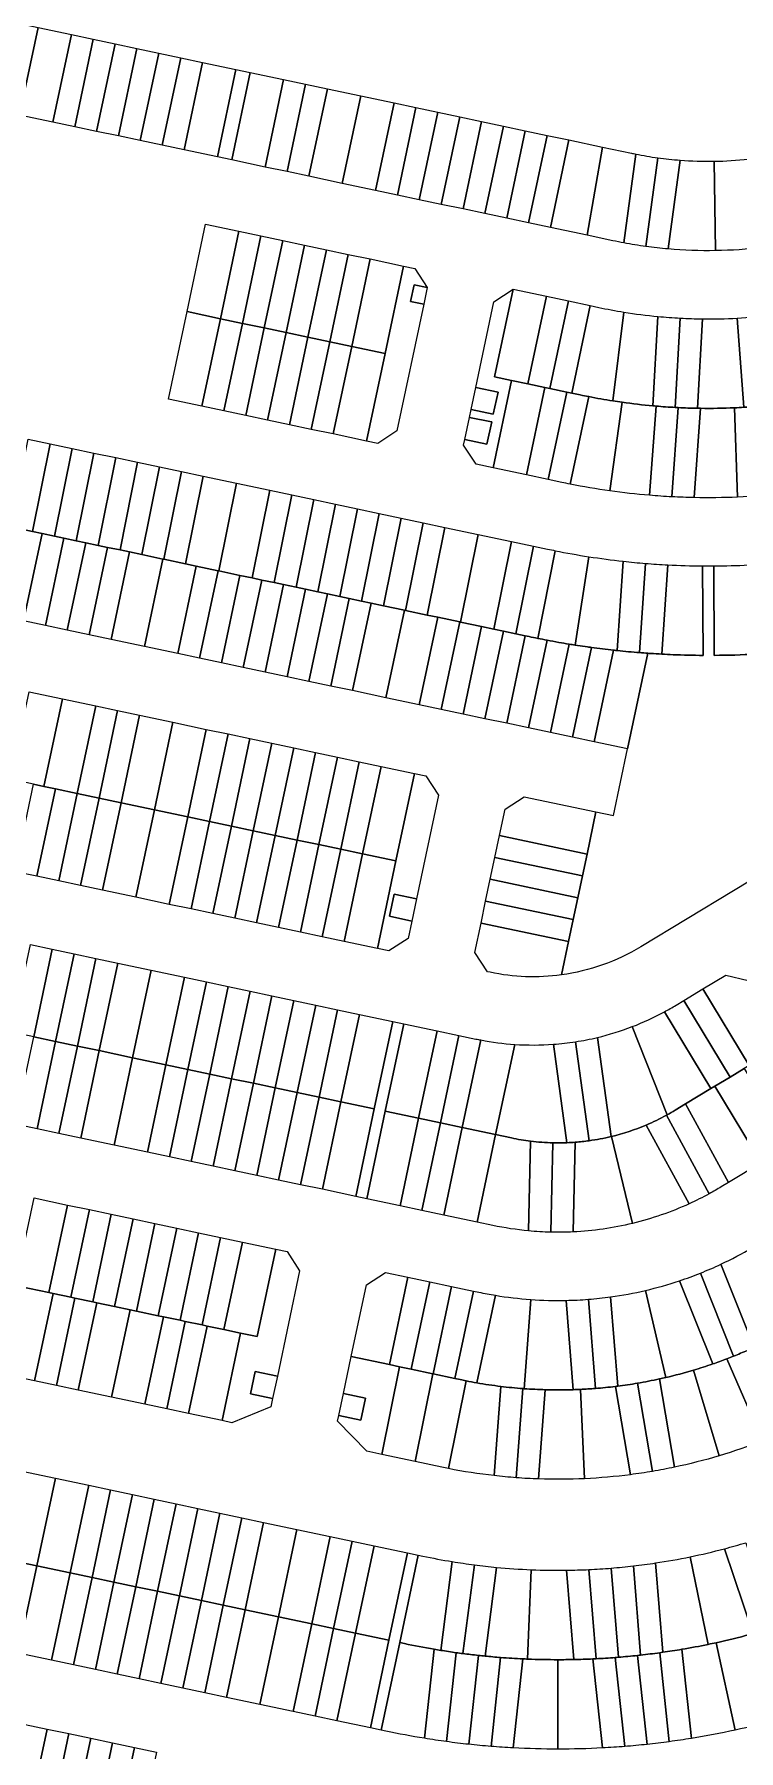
# Model space of a CAD drawing. Header units: centimetres. Extents: x -6122352 to 6876996, y -1694241 to 2592194.
# Drawn here: x -3272540 to -3083444, y -616587 to -156000 of the extents above; entities that cross this region are included whole.
import ezdxf

# ---------------------------------------------------------------- set-up
doc = ezdxf.new("R2010")
doc.units = ezdxf.units.CM
doc.header["$MEASUREMENT"] = 0
for name, color, linetype, lineweight, true_color in [('23585-XR-AR-DAMAC PLOT LIMITS$0$1-End units', 7, 'Continuous', 5, 0xf8991e), ('23585-XR-AR-DAMAC PLOT LIMITS$0$1-Open Space', 7, 'Continuous', 5, 0x90cf5a), ('23585-XR-AR-DAMAC PLOT LIMITS$0$1-Utility', 7, 'Continuous', 5, 0x8db1ff)]:
    doc.layers.add(name, color=color, linetype=linetype, lineweight=lineweight, true_color=true_color)
doc.layers.add('23585-XR-AR-DAMAC PLOT LIMITS$0$1-Mid units', color=41, linetype='Continuous', lineweight=5)
doc.layers.add('A-ANNO-TEXT', color=3, linetype='Continuous', lineweight=25)
doc.layers.add('@MI-REF LAYER', color=7, linetype='Continuous')

# ---------------------------------------------------------------- blocks, each defined once
blk = doc.blocks.new('23585-XR-AR-DAMAC PLOT LIMITS')
at = {"layer": '23585-XR-AR-DAMAC PLOT LIMITS$0$1-End units', "color": 251, "true_color": 0x636466}
for points in [[(497856.7, 2770180.62, -0.025713), (497848.73, 2770170.66), (497830.78, 2770186.59, 0.022929), (497836.55, 2770193.72)], [(497848.73, 2770170.66, -0.025713), (497839.79, 2770161.58), (497824.4, 2770180.04, 0.022882), (497830.78, 2770186.59)], [(497830.56, 2770153.91, -0.006072), (497828.13, 2770152.13), (497822.39, 2770148.02), (497807.7, 2770167.03), (497814.17, 2770171.65, 0.003045), (497815.16, 2770172.37)], [(497891.85, 2770157.05, -0.007464), (497888.92, 2770153.04, -0.009845), (497884.88, 2770147.89), (497866, 2770162.7, 0.01633), (497871.66, 2770170.07)], [(497884.88, 2770147.89, -0.003811), (497883.27, 2770145.93, -0.013679), (497877.22, 2770139.13, -0.001221), (497876.66, 2770138.54), (497859.87, 2770155.72, 0.016307), (497866, 2770162.7)], [(497908.77, 2770139.5, -0.015347), (497901.51, 2770130.34), (497883.27, 2770145.93, 0.003811), (497884.88, 2770147.89, 0.009845), (497888.92, 2770153.04)], [(497868.09, 2770130.14, -0.012513), (497861.8, 2770124.69, -0.003757), (497859.86, 2770123.11), (497844.26, 2770141.36, 0.016214), (497851.31, 2770147.32)], [(497901.51, 2770130.34, -0.015293), (497893.74, 2770121.68), (497877.22, 2770139.13, 0.013679), (497883.27, 2770145.93)], [(497859.86, 2770123.11, -0.009962), (497854.6, 2770119.08, -0.003483), (497852.73, 2770117.72), (497850.83, 2770116.36), (497836.87, 2770135.88), (497838.77, 2770137.24, 0.012054), (497844.26, 2770141.36)], [(497885.19, 2770113.26, -0.014161), (497877.07, 2770106.17), (497861.8, 2770124.69, 0.012513), (497868.09, 2770130.14, 0.001216), (497868.69, 2770130.69)], [(497877.07, 2770106.17, -0.014154), (497868.56, 2770099.55), (497854.6, 2770119.08, 0.009962), (497859.86, 2770123.11, 0.003757), (497861.8, 2770124.69)], [(497935.82, 2770105.44, -0.011897), (497928.59, 2770097.05), (497910.79, 2770113.14, 0.011155), (497916.87, 2770120.19)], [(497918.83, 2770086.89), (497902.25, 2770104.25, 0.011181), (497908.76, 2770110.93), (497926.57, 2770094.84, -0.008673), (497920.98, 2770089.02, -0.003246)], [(497910.05, 2770078.71, -0.001065), (497909.3, 2770078.06, -0.006472), (497904.72, 2770074.15, -0.001115), (497903.92, 2770073.49), (497901.3, 2770071.36), (497886.31, 2770090.1, 0.011164), (497893.46, 2770096.08)], [(497901.3, 2770071.36, -0.001715), (497900.05, 2770070.37, -0.003057), (497897.81, 2770068.62, -0.003397), (497895.29, 2770066.71, -0.002796), (497893.2, 2770065.16), (497879.04, 2770084.54, 0.010967), (497886.31, 2770090.1)], [(497931.37, 2770062.93), (497923.92, 2770057.61), (497909.3, 2770078.06, 0.001065), (497910.05, 2770078.71, 0.003248), (497912.3, 2770080.73, 0.003202), (497914.49, 2770082.74, 0.002388), (497916.11, 2770084.27)], [(498013.71, 2770017.86), (498012.14, 2770010.08), (498011.49, 2770006.83, -0.010152), (498010.96, 2770004.42), (497987.17, 2770013.5, 0.032274), (497990.09, 2770022.6)], [(497964.1, 2770008.87, -0.086389), (497950.65, 2769995.22), (497950.03, 2769994.78), (497943.94, 2769995.79), (497939.25, 2770002.36), (497958.77, 2770016.31)], [(498010.96, 2770004.42), (498010.91, 2770004.2, -0.024777), (498009.18, 2769998.45, -0.04062), (498005.14, 2769989.48), (498005.11, 2769989.42), (497983.01, 2770004.67, 0.032922), (497987.17, 2770013.5)], [(498032.56, 2769992.67, -0.047616), (498026.17, 2769977.9), (498005.14, 2769989.48, 0.04062), (498009.18, 2769998.45)], [(498076.17, 2769992.19, -0.017951), (498073.94, 2769983.35, -0.007891), (498072.76, 2769979.52), (498050.28, 2769988.02, 0.023084), (498052.7, 2769997.21)], [(497998.29, 2769979.54, -0.015428), (497995.78, 2769976.76, -0.024776), (497991.42, 2769972.64, -0.021562), (497987.3, 2769969.42), (497983.76, 2769966.89), (497969.38, 2769987.02, 0.034991), (497976.36, 2769994.69)], [(497983.76, 2769966.89), (497976.32, 2769961.57), (497962.36, 2769981.11, 0.030977), (497969.38, 2769987.02)], [(498026.17, 2769977.9, -0.047618), (498017.1, 2769964.62), (497999.72, 2769981.3, 0.015427), (498001.94, 2769984.31, 0.024777), (498005.11, 2769989.42), (498005.14, 2769989.48)], [(498008.79, 2769955.96, -0.028589), (498001.25, 2769949.89), (497997.72, 2769947.37), (497983.76, 2769966.89), (497987.3, 2769969.42, 0.021562), (497991.42, 2769972.64)], [(498068.52, 2769968.3, -0.010675), (498066.26, 2769963.37, -0.015166), (498062.69, 2769956.55), (498041.77, 2769968.31, 0.023085), (498046.04, 2769976.8)], [(498062.69, 2769956.55, -0.003401), (498061.83, 2769955.05, -0.011821), (498058.7, 2769949.93, -0.010619), (498055.68, 2769945.46), (498036.74, 2769960.25, 0.023086), (498041.77, 2769968.31)], [(498092.78, 2769964.21, -0.020449), (498087.85, 2769952.9), (498066.26, 2769963.37, 0.010676), (498068.52, 2769968.3, 0.007891), (498070.05, 2769972)], [(498087.85, 2769952.9, -0.020449), (498082.02, 2769942.02), (498061.83, 2769955.05, 0.003401), (498062.69, 2769956.55, 0.015166), (498066.26, 2769963.37)], [(498048.3, 2769936, -0.014696), (498043.27, 2769930.49, -0.011146), (498039.24, 2769926.51), (498022.76, 2769943.95, 0.023091), (498029.35, 2769950.79)], [(498075.51, 2769931.94, -0.02045), (498068, 2769922.14), (498049.57, 2769937.5, 0.007948), (498052.1, 2769940.64, 0.010619), (498055.33, 2769944.96)], [(498039.24, 2769926.51), (498038.99, 2769926.28, -0.01182), (498034.53, 2769922.27, -0.012747), (498029.5, 2769918.19), (498015.54, 2769937.73, 0.023153), (498022.76, 2769943.95)], [(498068, 2769922.14, -0.02045), (498059.72, 2769912.99), (498043.27, 2769930.49, 0.014696), (498048.3, 2769936, 0.003872), (498049.57, 2769937.5)], [(498129.21, 2769927.39, -0.001135), (498128.79, 2769926.59, -0.011633), (498124.31, 2769918.47, -0.002752), (498123.2, 2769916.58), (498102.59, 2769928.88, 0.013456), (498107.21, 2769937.11)], [(498123.2, 2769916.58, -0.009034), (498119.39, 2769910.46, -0.006486), (498116.53, 2769906.15), (498097.54, 2769920.91, 0.013457), (498102.59, 2769928.88)], [(498150.74, 2769916.78, -0.013253), (498145.05, 2769906.39), (498124.31, 2769918.47, 0.011633), (498128.79, 2769926.59)], [(498050.98, 2769904.77, -0.020451), (498041.34, 2769897.06), (498027.14, 2769916.41, 0.005821), (498029.5, 2769918.19, 0.012747), (498034.53, 2769922.27)], [(498145.05, 2769906.39, -0.013406), (498138.75, 2769896.21), (498119.39, 2769910.46, 0.009034), (498123.2, 2769916.58, 0.002752), (498124.31, 2769918.47)], [(498041.34, 2769897.06, -0.003125), (498039.81, 2769895.96), (498033.9, 2769891.73), (498019.7, 2769911.08), (498019.79, 2769911.15), (498024.67, 2769914.63), (498025.85, 2769915.48, 0.003128), (498027.14, 2769916.41)], [(498101.8, 2769887.2, -0.0053), (498098.98, 2769884.06, -0.010221), (498093.35, 2769878.16), (498076.34, 2769895.09, 0.013457), (498082.81, 2769901.96)], [(498093.35, 2769878.16, -0.001566), (498092.47, 2769877.28, -0.007533), (498088.15, 2769873.11, -0.005252), (498085.06, 2769870.29), (498069.58, 2769888.65, 0.013322), (498076.34, 2769895.09)], [(498124.53, 2769876.88, -0.013406), (498116.67, 2769867.84), (498098.98, 2769884.06, 0.0053), (498101.8, 2769887.2, 0.006486), (498105.17, 2769891.13)], [(498075.88, 2769862.55, -0.00228), (498074.45, 2769861.43, -0.010166), (498067.95, 2769856.58), (498066.92, 2769855.84), (498052.96, 2769875.37), (498054, 2769876.11, 0.011418), (498060.4, 2769880.91)], [(498116.67, 2769867.84, -0.013406), (498108.35, 2769859.23), (498092.47, 2769877.28, 0.001566), (498093.35, 2769878.16, 0.010221), (498098.98, 2769884.06)], [(498090.33, 2769843.38, -0.011785), (498081.91, 2769837.06), (498080.87, 2769836.32), (498066.92, 2769855.84), (498067.95, 2769856.58, 0.010166), (498074.45, 2769861.43)]]:
    blk.add_lwpolyline(points, format="xyb", close=True, dxfattribs=at)
for points in [[(497807.7, 2770167.03), (497822.39, 2770148.02), (497814.21, 2770142.18), (497800.25, 2770161.7)], [(497761.2, 2770133.79), (497775.16, 2770114.27), (497767.72, 2770108.95), (497753.76, 2770128.47)], [(497753.76, 2770128.47), (497767.72, 2770108.95), (497760.27, 2770103.62), (497746.32, 2770123.15)], [(497841.07, 2770109.38), (497837.4, 2770106.76), (497833.62, 2770104.06), (497819.67, 2770123.58), (497827.11, 2770128.91)], [(497736.55, 2770116.17), (497750.51, 2770096.65), (497743.07, 2770091.33), (497729.11, 2770110.85)], [(497858.81, 2770092.56), (497851.36, 2770087.24), (497837.4, 2770106.76), (497841.07, 2770109.38), (497844.85, 2770112.09)], [(497725.89, 2770108.55), (497739.85, 2770089.02), (497732.41, 2770083.7), (497718.45, 2770103.23)], [(497795.2, 2770106.09), (497809.15, 2770086.57), (497801.71, 2770081.25), (497787.75, 2770100.77)], [(497809.15, 2770086.57), (497823.11, 2770067.04), (497815.66, 2770061.72), (497801.71, 2770081.25)], [(497689.16, 2770082.29), (497703.12, 2770062.77), (497695.67, 2770057.45), (497681.72, 2770076.97)], [(497758.46, 2770079.84), (497772.42, 2770060.31), (497764.98, 2770054.99), (497751.02, 2770074.52)], [(497883.44, 2770058.17), (497880.69, 2770056.21), (497880.68, 2770056.2), (497876, 2770052.85), (497861.84, 2770072.24), (497869.29, 2770077.56)], [(497876, 2770052.85), (497875.8, 2770052.71), (497870.92, 2770049.22), (497868.55, 2770047.53), (497854.4, 2770066.91), (497861.84, 2770072.24)], [(497772.42, 2770060.31), (497786.38, 2770040.79), (497778.93, 2770035.47), (497764.98, 2770054.99)], [(497884.87, 2770029.7), (497877.43, 2770024.37), (497863.47, 2770043.9), (497863.67, 2770044.04), (497868.55, 2770047.53), (497870.92, 2770049.22)], [(497877.43, 2770024.37), (497869.98, 2770019.05), (497856.03, 2770038.58), (497858.79, 2770040.55), (497863.47, 2770043.9)], [(497938.09, 2770045.24), (497944.82, 2770035.84), (497925.29, 2770021.88), (497921.1, 2770027.74), (497922.11, 2770033.82)], [(498018.33, 2770040.92), (498017.56, 2770037.05), (498016.07, 2770029.63), (497992.54, 2770034.35), (497993.95, 2770041.37), (497999.07, 2770044.78)], [(497829.5, 2770019.62), (497826.74, 2770017.64), (497822.06, 2770014.3), (497807.9, 2770033.68), (497815.35, 2770039)], [(497822.06, 2770014.3), (497821.86, 2770014.15), (497816.98, 2770010.67), (497814.61, 2770008.98), (497800.46, 2770028.36), (497807.9, 2770033.68)], [(498039.28, 2770023.31), (498037.48, 2770014.34), (498013.95, 2770019.06), (498014.89, 2770023.74), (498015.75, 2770028.03)], [(498037.48, 2770014.34), (498035.47, 2770004.31), (498012.14, 2770010.08), (498013.71, 2770017.86), (498013.95, 2770019.06)], [(497897.59, 2770016.29), (497911.54, 2769996.76), (497904.1, 2769991.44), (497890.14, 2770010.97)], [(497830.94, 2769991.14), (497823.49, 2769985.82), (497809.53, 2770005.34), (497809.73, 2770005.49), (497814.61, 2770008.98), (497816.98, 2770010.67)], [(497823.49, 2769985.82), (497816.05, 2769980.5), (497802.09, 2770000.02), (497804.85, 2770002), (497809.53, 2770005.34)], [(497911.54, 2769996.76), (497925.5, 2769977.24), (497918.06, 2769971.92), (497904.1, 2769991.44)], [(497851.09, 2769983.05), (497865.05, 2769963.53), (497857.61, 2769958.21), (497843.65, 2769977.73)], [(497843.65, 2769977.73), (497857.61, 2769958.21), (497850.16, 2769952.89), (497836.2, 2769972.41)], [(497952.6, 2769974.12), (497966.56, 2769954.59), (497959.11, 2769949.27), (497945.16, 2769968.8)], [(497840.4, 2769945.91), (497835.52, 2769942.42), (497832.96, 2769940.59), (497819, 2769960.11), (497826.44, 2769965.43)], [(497865.05, 2769963.53), (497879.01, 2769944.01), (497871.56, 2769938.69), (497857.61, 2769958.21)], [(497942.72, 2769967.05), (497956.67, 2769947.53), (497949.23, 2769942.21), (497935.27, 2769961.73)], [(497983.76, 2769966.89), (497997.72, 2769947.37), (497990.28, 2769942.05), (497976.32, 2769961.57)], [(497832.96, 2769940.59), (497830.64, 2769938.93), (497825.51, 2769935.27), (497811.55, 2769954.79), (497819, 2769960.11)], [(497857.61, 2769958.21), (497871.56, 2769938.69), (497864.12, 2769933.36), (497850.16, 2769952.89)], [(497966.56, 2769954.59), (497980.51, 2769935.07), (497973.07, 2769929.75), (497959.11, 2769949.27)], [(497956.67, 2769947.53), (497970.63, 2769928), (497963.18, 2769922.68), (497949.23, 2769942.21)], [(497896.22, 2769933.82), (497910.18, 2769914.29), (497902.73, 2769908.97), (497888.78, 2769928.5)], [(497888.78, 2769928.5), (497902.73, 2769908.97), (497895.29, 2769903.65), (497881.34, 2769923.18)], [(498010.02, 2769904.17), (498001.5, 2769898.07), (497990.07, 2769914.06), (497991.08, 2769920.13), (497996.07, 2769923.69)], [(497910.18, 2769914.29), (497924.13, 2769894.77), (497916.69, 2769889.45), (497902.73, 2769908.97)], [(497902.73, 2769908.97), (497916.69, 2769889.45), (497909.25, 2769884.13), (497895.29, 2769903.65)], [(498033.9, 2769891.73), (498026.45, 2769886.41), (498012.25, 2769905.76), (498014.9, 2769907.66), (498019.7, 2769911.08)], [(497976.79, 2769880.41), (497973.08, 2769877.76), (497959.12, 2769897.28), (497966.56, 2769902.6), (497980.52, 2769883.08)], [(497990.75, 2769860.89), (497983.3, 2769855.57), (497969.35, 2769875.09), (497973.08, 2769877.76), (497976.79, 2769880.41)], [(498050.52, 2769873.62), (498064.48, 2769854.1), (498057.03, 2769848.78), (498043.08, 2769868.3)], [(497934.03, 2769849.84), (497927.49, 2769845.17), (497926.58, 2769844.52), (497912.63, 2769864.05), (497920.07, 2769869.37)], [(497973.54, 2769848.59), (497966.1, 2769843.27), (497952.14, 2769862.79), (497953.55, 2769863.8), (497958.43, 2769867.29), (497959.58, 2769868.11)], [(497952.14, 2769862.79), (497966.1, 2769843.27), (497958.65, 2769837.95), (497944.7, 2769857.47), (497948.67, 2769860.31)], [(498033.32, 2769861.32), (498047.27, 2769841.8), (498039.83, 2769836.48), (498025.87, 2769856)], [(498025.87, 2769856), (498039.83, 2769836.48), (498032.38, 2769831.16), (498018.43, 2769850.68)], [(498064.48, 2769854.1), (498078.44, 2769834.57), (498070.99, 2769829.25), (498057.03, 2769848.78)], [(497948.89, 2769830.97), (497941.45, 2769825.65), (497927.49, 2769845.17), (497934.03, 2769849.84), (497934.93, 2769850.49)], [(498047.27, 2769841.8), (498061.23, 2769822.27), (498053.79, 2769816.95), (498039.83, 2769836.48)], [(498039.83, 2769836.48), (498053.79, 2769816.95), (498046.34, 2769811.63), (498032.38, 2769831.16)], [(497979.38, 2769822.77), (497993.34, 2769803.24), (497985.89, 2769797.92), (497971.94, 2769817.45)], [(497971.94, 2769817.45), (497985.89, 2769797.92), (497978.45, 2769792.6), (497964.49, 2769812.13)], [(497993.34, 2769803.24), (498007.29, 2769783.72), (497999.85, 2769778.4), (497985.89, 2769797.92)], [(497985.89, 2769797.92), (497999.85, 2769778.4), (497992.4, 2769773.08), (497978.45, 2769792.6)]]:
    blk.add_lwpolyline(points, close=True, dxfattribs=at)
at = {"layer": '23585-XR-AR-DAMAC PLOT LIMITS$0$1-Mid units', "color": 251, "true_color": 0x636466}
for points in [[(497839.79, 2770161.58, -0.012096), (497835.27, 2770157.63), (497819.89, 2770176.06, 0.015024), (497824.4, 2770180.04)], [(497835.27, 2770157.63, -0.012098), (497830.56, 2770153.91), (497815.16, 2770172.37, 0.014999), (497819.89, 2770176.06)], [(497876.66, 2770138.54, -0.007805), (497873.03, 2770134.83, -0.001215), (497872.45, 2770134.26), (497855.68, 2770151.43, 0.010541), (497859.87, 2770155.72)], [(497872.45, 2770134.26, -0.007803), (497868.69, 2770130.69, -0.001216), (497868.09, 2770130.14), (497851.31, 2770147.32, 0.01054), (497855.68, 2770151.43)], [(497893.74, 2770121.68, -0.007885), (497889.53, 2770117.4), (497873.03, 2770134.83, 0.007805), (497876.66, 2770138.54, 0.001221), (497877.22, 2770139.13)], [(497889.53, 2770117.4, -0.007881), (497885.19, 2770113.26), (497868.69, 2770130.69, 0.007803), (497872.45, 2770134.26, 0.001215), (497873.03, 2770134.83)], [(497868.56, 2770099.55, -0.003044), (497866.68, 2770098.19), (497863.69, 2770096.05), (497849.73, 2770115.57), (497850.83, 2770116.36), (497852.73, 2770117.72, 0.003483), (497854.6, 2770119.08)], [(497918.83, 2770086.89, -0.003202), (497916.69, 2770084.82, -0.000858), (497916.11, 2770084.27, -0.002388), (497914.49, 2770082.74), (497897.92, 2770100.1, 0.007189), (497902.25, 2770104.25)], [(497914.49, 2770082.74, -0.003202), (497912.3, 2770080.73, -0.003248), (497910.05, 2770078.71), (497893.46, 2770096.08, 0.007192), (497897.92, 2770100.1)], [(497893.2, 2770065.16, -0.002539), (497891.28, 2770063.78), (497890.44, 2770063.18), (497888.32, 2770061.66), (497874.17, 2770081.05), (497877.33, 2770083.3, 0.002538), (497879.04, 2770084.54)], [(497919.04, 2770054.12), (497914.16, 2770050.63), (497900.05, 2770070.37, 0.001715), (497901.3, 2770071.36), (497903.92, 2770073.49, 0.001115), (497904.72, 2770074.15)], [(497923.92, 2770057.61), (497919.04, 2770054.12), (497904.72, 2770074.15, 0.006472), (497909.3, 2770078.06)], [(497914.16, 2770050.63), (497909.28, 2770047.14), (497895.29, 2770066.71, 0.003397), (497897.81, 2770068.62, 0.003057), (497900.05, 2770070.37)], [(497909.28, 2770047.14), (497904.4, 2770043.65), (497890.44, 2770063.18), (497891.28, 2770063.78, 0.002539), (497893.2, 2770065.16, 0.002796), (497895.29, 2770066.71)], [(498014.89, 2770023.74), (498013.95, 2770019.06), (498013.71, 2770017.86), (497990.09, 2770022.6, 0.01198), (497990.87, 2770026.07), (497991.36, 2770028.47)], [(498035.47, 2770004.31), (498035.02, 2770002.1, -0.011091), (498034.2, 2769998.44), (498010.91, 2770004.2), (498010.96, 2770004.42, 0.010152), (498011.49, 2770006.83), (498012.14, 2770010.08)], [(498005.11, 2769989.42, -0.024777), (498001.94, 2769984.31), (497979.88, 2769999.54, 0.020271), (497983.01, 2770004.67)], [(498034.2, 2769998.44, -0.017737), (498032.56, 2769992.67), (498009.18, 2769998.45, 0.024777), (498010.91, 2770004.2)], [(498001.94, 2769984.31, -0.015427), (497999.72, 2769981.3, -0.009347), (497998.29, 2769979.54), (497976.36, 2769994.69, 0.020243), (497979.88, 2769999.54)], [(498072.76, 2769979.52, -0.00393), (498072.13, 2769977.63, -0.00789), (498070.77, 2769973.86), (498048.32, 2769982.35, 0.01458), (498050.28, 2769988.02)], [(498070.77, 2769973.86, -0.00393), (498070.05, 2769972, -0.007891), (498068.52, 2769968.3), (498046.04, 2769976.8, 0.01458), (498048.32, 2769982.35)], [(497976.32, 2769961.57), (497971.44, 2769958.08), (497957.48, 2769977.61), (497961.29, 2769980.33, 0.004435), (497962.36, 2769981.11)], [(498017.1, 2769964.62, -0.017737), (498013.1, 2769960.14), (497995.78, 2769976.76, 0.015428), (497998.29, 2769979.54, 0.009347), (497999.72, 2769981.3)], [(498094.83, 2769969.85, -0.00994), (498092.78, 2769964.21), (498070.05, 2769972, 0.00393), (498070.77, 2769973.86, 0.00789), (498072.13, 2769977.63)], [(498013.1, 2769960.14, -0.017737), (498008.79, 2769955.96), (497991.42, 2769972.64, 0.024777), (497995.78, 2769976.76)], [(498055.68, 2769945.46, -0.001202), (498055.33, 2769944.96, -0.010619), (498052.1, 2769940.64), (498033.18, 2769955.41, 0.014579), (498036.74, 2769960.25)], [(498052.1, 2769940.64, -0.007948), (498049.57, 2769937.5, -0.003872), (498048.3, 2769936), (498029.35, 2769950.79, 0.014579), (498033.18, 2769955.41)], [(498082.02, 2769942.02, -0.00994), (498078.86, 2769936.91), (498058.7, 2769949.93, 0.011821), (498061.83, 2769955.05)], [(498078.86, 2769936.91, -0.00994), (498075.51, 2769931.94), (498055.33, 2769944.96, 0.001202), (498055.68, 2769945.46, 0.010619), (498058.7, 2769949.93)], [(498131.88, 2769932.77, -0.001136), (498131.49, 2769931.96, -0.006397), (498129.21, 2769927.39), (498107.21, 2769937.11, 0.008567), (498109.91, 2769942.47)], [(498029.5, 2769918.19, -0.005821), (498027.14, 2769916.41, -0.003128), (498025.85, 2769915.48), (498024.67, 2769914.63), (498010.71, 2769934.16), (498011.9, 2769935.01, 0.011043), (498015.54, 2769937.73)], [(498059.72, 2769912.99, -0.00994), (498055.43, 2769908.79), (498038.99, 2769926.28), (498039.24, 2769926.51, 0.011146), (498043.27, 2769930.49)], [(498055.43, 2769908.79, -0.00994), (498050.98, 2769904.77), (498034.53, 2769922.27, 0.01182), (498038.99, 2769926.28)], [(498116.53, 2769906.15, -0.001047), (498116.06, 2769905.47, -0.006486), (498113.06, 2769901.25), (498094.1, 2769915.98, 0.008566), (498097.54, 2769920.91)], [(498113.06, 2769901.25, -0.00104), (498112.57, 2769900.58, -0.006486), (498109.45, 2769896.46), (498090.5, 2769911.18, 0.008556), (498094.1, 2769915.98)], [(498109.45, 2769896.46, -0.00104), (498108.94, 2769895.8, -0.006486), (498105.7, 2769891.77), (498086.74, 2769906.51, 0.008556), (498090.5, 2769911.18)], [(498138.75, 2769896.21, -0.006722), (498135.39, 2769891.23), (498116.06, 2769905.47, 0.001047), (498116.53, 2769906.15, 0.006486), (498119.39, 2769910.46)], [(498105.7, 2769891.77, -0.001046), (498105.17, 2769891.13, -0.006486), (498101.8, 2769887.2), (498082.81, 2769901.96, 0.008566), (498086.74, 2769906.51)], [(498135.39, 2769891.23, -0.006717), (498131.9, 2769886.35), (498112.57, 2769900.58, 0.00104), (498113.06, 2769901.25, 0.006486), (498116.06, 2769905.47)], [(498131.9, 2769886.35, -0.006717), (498128.28, 2769881.57), (498108.94, 2769895.8, 0.00104), (498109.45, 2769896.46, 0.006486), (498112.57, 2769900.58)], [(498128.28, 2769881.57, -0.006722), (498124.53, 2769876.88), (498105.17, 2769891.13, 0.001046), (498105.7, 2769891.77, 0.006486), (498108.94, 2769895.8)], [(498085.06, 2769870.29, -0.002273), (498083.7, 2769869.08, -0.005253), (498080.53, 2769866.35), (498065.06, 2769884.7, 0.008556), (498069.58, 2769888.65)], [(498080.53, 2769866.35, -0.002273), (498079.14, 2769865.19, -0.005253), (498075.88, 2769862.55), (498060.4, 2769880.91, 0.008556), (498065.06, 2769884.7)], [(498108.35, 2769859.23, -0.006722), (498104, 2769855.09), (498088.15, 2769873.11, 0.007533), (498092.47, 2769877.28)], [(498104, 2769855.09, -0.006717), (498099.55, 2769851.06), (498083.7, 2769869.08, 0.002273), (498085.06, 2769870.29, 0.005252), (498088.15, 2769873.11)], [(498099.55, 2769851.06, -0.006717), (498094.99, 2769847.16), (498079.14, 2769865.19, 0.002273), (498080.53, 2769866.35, 0.005253), (498083.7, 2769869.08)], [(498094.99, 2769847.16, -0.006722), (498090.33, 2769843.38), (498074.45, 2769861.43, 0.00228), (498075.88, 2769862.55, 0.005252), (498079.14, 2769865.19)]]:
    blk.add_lwpolyline(points, format="xyb", close=True, dxfattribs=at)
for points in [[(497800.25, 2770161.7), (497814.21, 2770142.18), (497809.33, 2770138.69), (497795.37, 2770158.21)], [(497795.37, 2770158.21), (497809.33, 2770138.69), (497804.45, 2770135.2), (497790.49, 2770154.73)], [(497790.49, 2770154.73), (497804.45, 2770135.2), (497799.57, 2770131.71), (497785.61, 2770151.24)], [(497780.73, 2770147.75), (497794.69, 2770128.22), (497789.81, 2770124.73), (497775.85, 2770144.26)], [(497785.61, 2770151.24), (497799.57, 2770131.71), (497794.69, 2770128.22), (497780.73, 2770147.75)], [(497775.85, 2770144.26), (497789.81, 2770124.73), (497784.92, 2770121.24), (497770.97, 2770140.77)], [(497770.97, 2770140.77), (497784.92, 2770121.24), (497780.04, 2770117.76), (497766.09, 2770137.28)], [(497766.09, 2770137.28), (497780.04, 2770117.76), (497775.16, 2770114.27), (497761.2, 2770133.79)], [(497850.83, 2770116.36), (497849.73, 2770115.57), (497845.95, 2770112.87), (497831.99, 2770132.39), (497836.87, 2770135.88)], [(497845.95, 2770112.87), (497844.85, 2770112.09), (497841.07, 2770109.38), (497827.11, 2770128.91), (497831.99, 2770132.39)], [(497746.32, 2770123.15), (497760.27, 2770103.62), (497755.39, 2770100.14), (497741.44, 2770119.66)], [(497741.44, 2770119.66), (497755.39, 2770100.14), (497750.51, 2770096.65), (497736.55, 2770116.17)], [(497863.69, 2770096.05), (497858.81, 2770092.56), (497844.85, 2770112.09), (497845.95, 2770112.87), (497849.73, 2770115.57)], [(497718.45, 2770103.23), (497732.41, 2770083.7), (497727.52, 2770080.21), (497713.57, 2770099.74)], [(497713.57, 2770099.74), (497727.52, 2770080.21), (497722.64, 2770076.73), (497708.69, 2770096.25)], [(497782.87, 2770097.28), (497796.83, 2770077.76), (497791.95, 2770074.27), (497777.99, 2770093.79)], [(497787.75, 2770100.77), (497801.71, 2770081.25), (497796.83, 2770077.76), (497782.87, 2770097.28)], [(497703.81, 2770092.76), (497717.76, 2770073.24), (497712.88, 2770069.75), (497698.92, 2770089.27)], [(497708.69, 2770096.25), (497722.64, 2770076.73), (497717.76, 2770073.24), (497703.81, 2770092.76)], [(497777.99, 2770093.79), (497791.95, 2770074.27), (497787.06, 2770070.78), (497773.11, 2770090.3)], [(497698.92, 2770089.27), (497712.88, 2770069.75), (497708, 2770066.26), (497694.04, 2770085.78)], [(497773.11, 2770090.3), (497787.06, 2770070.78), (497782.18, 2770067.29), (497768.23, 2770086.81)], [(497694.04, 2770085.78), (497708, 2770066.26), (497703.12, 2770062.77), (497689.16, 2770082.29)], [(497763.35, 2770083.33), (497777.3, 2770063.8), (497772.42, 2770060.31), (497758.46, 2770079.84)], [(497768.23, 2770086.81), (497782.18, 2770067.29), (497777.3, 2770063.8), (497763.35, 2770083.33)], [(497801.71, 2770081.25), (497815.66, 2770061.72), (497810.78, 2770058.23), (497796.83, 2770077.76)], [(497888.32, 2770061.66), (497885.57, 2770059.69), (497885.56, 2770059.69), (497883.44, 2770058.17), (497869.29, 2770077.56), (497874.17, 2770081.05)], [(497791.95, 2770074.27), (497805.9, 2770054.74), (497801.02, 2770051.25), (497787.06, 2770070.78)], [(497796.83, 2770077.76), (497810.78, 2770058.23), (497805.9, 2770054.74), (497791.95, 2770074.27)], [(497787.06, 2770070.78), (497801.02, 2770051.25), (497796.14, 2770047.77), (497782.18, 2770067.29)], [(497782.18, 2770067.29), (497796.14, 2770047.77), (497791.26, 2770044.28), (497777.3, 2770063.8)], [(497854.4, 2770066.91), (497868.55, 2770047.53), (497863.67, 2770044.04), (497849.52, 2770063.43)], [(497777.3, 2770063.8), (497791.26, 2770044.28), (497786.38, 2770040.79), (497772.42, 2770060.31)], [(497858.79, 2770040.55), (497856.03, 2770038.58), (497853.91, 2770037.06), (497839.75, 2770056.45), (497844.64, 2770059.94)], [(497863.67, 2770044.04), (497863.47, 2770043.9), (497858.79, 2770040.55), (497844.64, 2770059.94), (497849.52, 2770063.43)], [(497904.4, 2770043.65), (497899.52, 2770040.16), (497885.56, 2770059.69), (497885.57, 2770059.69), (497888.32, 2770061.66), (497890.44, 2770063.18)], [(497853.91, 2770037.06), (497851.15, 2770035.09), (497849.03, 2770033.58), (497834.87, 2770052.96), (497839.75, 2770056.45)], [(497880.68, 2770056.2), (497894.63, 2770036.67), (497889.75, 2770033.18), (497875.8, 2770052.71), (497876, 2770052.85)], [(497899.52, 2770040.16), (497894.63, 2770036.67), (497880.68, 2770056.2), (497880.69, 2770056.21), (497883.44, 2770058.17), (497885.56, 2770059.69)], [(497849.03, 2770033.58), (497846.27, 2770031.6), (497844.15, 2770030.09), (497829.99, 2770049.47), (497834.87, 2770052.96)], [(497875.8, 2770052.71), (497889.75, 2770033.18), (497884.87, 2770029.7), (497870.92, 2770049.22)], [(497844.15, 2770030.09), (497841.38, 2770028.11), (497839.27, 2770026.6), (497825.11, 2770045.98), (497829.99, 2770049.47)], [(497834.38, 2770023.11), (497831.62, 2770021.13), (497829.5, 2770019.62), (497815.35, 2770039), (497820.23, 2770042.49)], [(497839.27, 2770026.6), (497836.5, 2770024.62), (497834.38, 2770023.11), (497820.23, 2770042.49), (497825.11, 2770045.98)], [(497869.98, 2770019.05), (497865.1, 2770015.56), (497851.15, 2770035.09), (497853.91, 2770037.06), (497856.03, 2770038.58)], [(497865.1, 2770015.56), (497860.22, 2770012.08), (497846.27, 2770031.6), (497849.03, 2770033.58), (497851.15, 2770035.09)], [(497944.82, 2770035.84), (497948.31, 2770030.96), (497928.78, 2770017), (497925.29, 2770021.88)], [(498016.07, 2770029.63), (498015.75, 2770028.03), (498014.89, 2770023.74), (497991.36, 2770028.47), (497992.54, 2770034.35)], [(497800.46, 2770028.36), (497814.61, 2770008.98), (497809.73, 2770005.49), (497795.58, 2770024.87)], [(497855.34, 2770008.59), (497850.46, 2770005.1), (497836.5, 2770024.62), (497839.27, 2770026.6), (497841.38, 2770028.11)], [(497860.22, 2770012.08), (497855.34, 2770008.59), (497841.38, 2770028.11), (497844.15, 2770030.09), (497846.27, 2770031.6)], [(497948.31, 2770030.96), (497951.79, 2770026.07), (497932.27, 2770012.12), (497928.78, 2770017)], [(497809.73, 2770005.49), (497809.53, 2770005.34), (497804.85, 2770002), (497790.7, 2770021.38), (497795.58, 2770024.87)], [(497836.5, 2770024.62), (497850.46, 2770005.1), (497845.58, 2770001.61), (497831.62, 2770021.13), (497834.38, 2770023.11)], [(497951.79, 2770026.07), (497955.28, 2770021.19), (497935.76, 2770007.24), (497932.27, 2770012.12)], [(497804.85, 2770002), (497802.09, 2770000.02), (497799.97, 2769998.51), (497785.81, 2770017.89), (497790.7, 2770021.38)], [(497831.62, 2770021.13), (497845.58, 2770001.61), (497840.7, 2769998.12), (497826.74, 2770017.64), (497829.5, 2770019.62)], [(497955.28, 2770021.19), (497958.77, 2770016.31), (497939.25, 2770002.36), (497935.76, 2770007.24)], [(497795.09, 2769995.02), (497792.33, 2769993.05), (497790.21, 2769991.53), (497776.05, 2770010.91), (497780.93, 2770014.4)], [(497799.97, 2769998.51), (497797.21, 2769996.53), (497795.09, 2769995.02), (497780.93, 2770014.4), (497785.81, 2770017.89)], [(497835.82, 2769994.63), (497830.94, 2769991.14), (497816.98, 2770010.67), (497821.86, 2770014.15)], [(497826.74, 2770017.64), (497840.7, 2769998.12), (497835.82, 2769994.63), (497821.86, 2770014.15), (497822.06, 2770014.3)], [(497790.21, 2769991.53), (497787.45, 2769989.56), (497785.33, 2769988.04), (497771.17, 2770007.42), (497776.05, 2770010.91)], [(497890.14, 2770010.97), (497904.1, 2769991.44), (497899.22, 2769987.95), (497885.26, 2770007.48)], [(497785.33, 2769988.04), (497782.57, 2769986.07), (497780.44, 2769984.55), (497766.29, 2770003.93), (497771.17, 2770007.42)], [(497885.26, 2770007.48), (497899.22, 2769987.95), (497894.34, 2769984.47), (497880.38, 2770003.99)], [(497780.44, 2769984.55), (497777.69, 2769982.58), (497775.56, 2769981.06), (497761.41, 2770000.44), (497766.29, 2770003.93)], [(497875.5, 2770000.5), (497889.46, 2769980.98), (497884.57, 2769977.49), (497870.62, 2769997.01)], [(497880.38, 2770003.99), (497894.34, 2769984.47), (497889.46, 2769980.98), (497875.5, 2770000.5)], [(497811.17, 2769977.01), (497806.29, 2769973.52), (497792.33, 2769993.05), (497795.09, 2769995.02), (497797.21, 2769996.53)], [(497816.05, 2769980.5), (497811.17, 2769977.01), (497797.21, 2769996.53), (497799.97, 2769998.51), (497802.09, 2770000.02)], [(497870.62, 2769997.01), (497884.57, 2769977.49), (497879.69, 2769974), (497865.74, 2769993.52)], [(497806.29, 2769973.52), (497801.4, 2769970.03), (497787.45, 2769989.56), (497790.21, 2769991.53), (497792.33, 2769993.05)], [(497865.74, 2769993.52), (497879.69, 2769974), (497874.81, 2769970.51), (497860.85, 2769990.03)], [(497904.1, 2769991.44), (497918.06, 2769971.92), (497913.18, 2769968.43), (497899.22, 2769987.95)], [(497801.4, 2769970.03), (497796.52, 2769966.54), (497782.57, 2769986.07), (497785.33, 2769988.04), (497787.45, 2769989.56)], [(497855.97, 2769986.54), (497869.93, 2769967.02), (497865.05, 2769963.53), (497851.09, 2769983.05)], [(497860.85, 2769990.03), (497874.81, 2769970.51), (497869.93, 2769967.02), (497855.97, 2769986.54)], [(497899.22, 2769987.95), (497913.18, 2769968.43), (497908.29, 2769964.94), (497894.34, 2769984.47)], [(497796.52, 2769966.54), (497791.64, 2769963.05), (497777.69, 2769982.58), (497780.44, 2769984.55), (497782.57, 2769986.07)], [(497894.34, 2769984.47), (497908.29, 2769964.94), (497903.41, 2769961.45), (497889.46, 2769980.98)], [(497884.57, 2769977.49), (497898.53, 2769957.96), (497893.65, 2769954.47), (497879.69, 2769974)], [(497889.46, 2769980.98), (497903.41, 2769961.45), (497898.53, 2769957.96), (497884.57, 2769977.49)], [(497957.48, 2769977.61), (497971.44, 2769958.08), (497966.56, 2769954.59), (497952.6, 2769974.12)], [(497836.2, 2769972.41), (497850.16, 2769952.89), (497845.28, 2769949.4), (497831.32, 2769968.92)], [(497879.69, 2769974), (497893.65, 2769954.47), (497888.77, 2769950.98), (497874.81, 2769970.51)], [(497831.32, 2769968.92), (497845.28, 2769949.4), (497840.4, 2769945.91), (497826.44, 2769965.43)], [(497874.81, 2769970.51), (497888.77, 2769950.98), (497883.89, 2769947.5), (497869.93, 2769967.02)], [(497869.93, 2769967.02), (497883.89, 2769947.5), (497879.01, 2769944.01), (497865.05, 2769963.53)], [(497935.27, 2769961.73), (497949.23, 2769942.21), (497944.35, 2769938.72), (497930.39, 2769958.24)], [(497976.32, 2769961.57), (497990.28, 2769942.05), (497985.4, 2769938.56), (497971.44, 2769958.08)], [(497925.51, 2769954.75), (497939.47, 2769935.23), (497934.58, 2769931.74), (497920.63, 2769951.26)], [(497930.39, 2769958.24), (497944.35, 2769938.72), (497939.47, 2769935.23), (497925.51, 2769954.75)], [(497971.44, 2769958.08), (497985.4, 2769938.56), (497980.51, 2769935.07), (497966.56, 2769954.59)], [(497845.28, 2769949.4), (497859.24, 2769929.88), (497854.36, 2769926.39), (497840.4, 2769945.91)], [(497850.16, 2769952.89), (497864.12, 2769933.36), (497859.24, 2769929.88), (497845.28, 2769949.4)], [(497920.63, 2769951.26), (497934.58, 2769931.74), (497929.7, 2769928.25), (497915.75, 2769947.77)], [(497840.4, 2769945.91), (497854.36, 2769926.39), (497849.48, 2769922.9), (497835.52, 2769942.42)], [(497915.75, 2769947.77), (497929.7, 2769928.25), (497924.82, 2769924.76), (497910.87, 2769944.29)], [(497849.48, 2769922.9), (497844.59, 2769919.41), (497830.64, 2769938.93), (497832.96, 2769940.59), (497835.52, 2769942.42)], [(497905.99, 2769940.8), (497919.94, 2769921.27), (497915.06, 2769917.78), (497901.1, 2769937.31)], [(497910.87, 2769944.29), (497924.82, 2769924.76), (497919.94, 2769921.27), (497905.99, 2769940.8)], [(497949.23, 2769942.21), (497963.18, 2769922.68), (497958.3, 2769919.19), (497944.35, 2769938.72)], [(497901.1, 2769937.31), (497915.06, 2769917.78), (497910.18, 2769914.29), (497896.22, 2769933.82)], [(497944.35, 2769938.72), (497958.3, 2769919.19), (497953.42, 2769915.7), (497939.47, 2769935.23)], [(497934.58, 2769931.74), (497948.54, 2769912.21), (497943.66, 2769908.72), (497929.7, 2769928.25)], [(497939.47, 2769935.23), (497953.42, 2769915.7), (497948.54, 2769912.21), (497934.58, 2769931.74)], [(498024.67, 2769914.63), (498019.79, 2769911.15), (498005.83, 2769930.67), (498010.71, 2769934.16)], [(497929.7, 2769928.25), (497943.66, 2769908.72), (497938.78, 2769905.23), (497924.82, 2769924.76)], [(498014.9, 2769907.66), (498012.25, 2769905.76), (498010.02, 2769904.17), (497996.07, 2769923.69), (498000.95, 2769927.18)], [(498019.79, 2769911.15), (498019.7, 2769911.08), (498014.9, 2769907.66), (498000.95, 2769927.18), (498005.83, 2769930.67)], [(497881.34, 2769923.18), (497895.29, 2769903.65), (497890.41, 2769900.16), (497876.45, 2769919.69)], [(497924.82, 2769924.76), (497938.78, 2769905.23), (497933.9, 2769901.75), (497919.94, 2769921.27)], [(497876.45, 2769919.69), (497890.41, 2769900.16), (497885.53, 2769896.67), (497871.57, 2769916.2)], [(497915.06, 2769917.78), (497929.02, 2769898.26), (497924.13, 2769894.77), (497910.18, 2769914.29)], [(497919.94, 2769921.27), (497933.9, 2769901.75), (497929.02, 2769898.26), (497915.06, 2769917.78)], [(497866.69, 2769912.71), (497880.65, 2769893.18), (497875.77, 2769889.69), (497861.81, 2769909.22)], [(497871.57, 2769916.2), (497885.53, 2769896.67), (497880.65, 2769893.18), (497866.69, 2769912.71)], [(497895.29, 2769903.65), (497909.25, 2769884.13), (497904.37, 2769880.64), (497890.41, 2769900.16)], [(497890.41, 2769900.16), (497904.37, 2769880.64), (497899.48, 2769877.15), (497885.53, 2769896.67)], [(497885.53, 2769896.67), (497899.48, 2769877.15), (497894.6, 2769873.66), (497880.65, 2769893.18)], [(497973.08, 2769877.76), (497969.35, 2769875.09), (497968.2, 2769874.27), (497954.24, 2769893.79), (497959.12, 2769897.28)], [(497963.32, 2769870.78), (497959.58, 2769868.11), (497958.43, 2769867.29), (497944.48, 2769886.81), (497949.36, 2769890.3)], [(497968.2, 2769874.27), (497964.46, 2769871.6), (497963.32, 2769870.78), (497949.36, 2769890.3), (497954.24, 2769893.79)], [(497944.48, 2769886.81), (497958.43, 2769867.29), (497953.55, 2769863.8), (497939.6, 2769883.33)], [(497953.55, 2769863.8), (497952.14, 2769862.79), (497948.67, 2769860.31), (497934.72, 2769879.84), (497939.6, 2769883.33)], [(497943.79, 2769856.82), (497939.81, 2769853.98), (497938.91, 2769853.33), (497924.95, 2769872.86), (497929.83, 2769876.35)], [(497948.67, 2769860.31), (497944.7, 2769857.47), (497943.79, 2769856.82), (497929.83, 2769876.35), (497934.72, 2769879.84)], [(497938.91, 2769853.33), (497934.93, 2769850.49), (497934.03, 2769849.84), (497920.07, 2769869.37), (497924.95, 2769872.86)], [(497978.42, 2769852.08), (497973.54, 2769848.59), (497959.58, 2769868.11), (497963.32, 2769870.78), (497964.46, 2769871.6)], [(497983.3, 2769855.57), (497978.42, 2769852.08), (497964.46, 2769871.6), (497968.2, 2769874.27), (497969.35, 2769875.09)], [(498043.08, 2769868.3), (498057.03, 2769848.78), (498052.15, 2769845.29), (498038.2, 2769864.81)], [(498038.2, 2769864.81), (498052.15, 2769845.29), (498047.27, 2769841.8), (498033.32, 2769861.32)], [(497944.7, 2769857.47), (497958.65, 2769837.95), (497953.77, 2769834.46), (497939.81, 2769853.98), (497943.79, 2769856.82)], [(497953.77, 2769834.46), (497948.89, 2769830.97), (497934.93, 2769850.49), (497938.91, 2769853.33), (497939.81, 2769853.98)], [(498032.38, 2769831.16), (498027.5, 2769827.67), (498013.55, 2769847.19), (498018.43, 2769850.68)], [(498057.03, 2769848.78), (498070.99, 2769829.25), (498066.11, 2769825.76), (498052.15, 2769845.29)], [(498008.67, 2769843.7), (498022.62, 2769824.18), (498017.74, 2769820.69), (498003.78, 2769840.21)], [(498013.55, 2769847.19), (498027.5, 2769827.67), (498022.62, 2769824.18), (498008.67, 2769843.7)], [(498052.15, 2769845.29), (498066.11, 2769825.76), (498061.23, 2769822.27), (498047.27, 2769841.8)], [(498017.74, 2769820.69), (498012.86, 2769817.2), (497998.9, 2769836.72), (498003.78, 2769840.21)], [(497998.9, 2769836.72), (498012.86, 2769817.2), (498007.98, 2769813.71), (497994.02, 2769833.24)], [(497989.14, 2769829.75), (498003.1, 2769810.22), (497998.22, 2769806.73), (497984.26, 2769826.26)], [(498007.98, 2769813.71), (498003.1, 2769810.22), (497989.14, 2769829.75), (497994.02, 2769833.24)], [(498032.38, 2769831.16), (498046.34, 2769811.63), (498041.46, 2769808.14), (498027.5, 2769827.67)], [(497984.26, 2769826.26), (497998.22, 2769806.73), (497993.34, 2769803.24), (497979.38, 2769822.77)], [(498027.5, 2769827.67), (498041.46, 2769808.14), (498036.58, 2769804.65), (498022.62, 2769824.18)], [(498017.74, 2769820.69), (498031.7, 2769801.16), (498026.82, 2769797.67), (498012.86, 2769817.2)], [(498022.62, 2769824.18), (498036.58, 2769804.65), (498031.7, 2769801.16), (498017.74, 2769820.69)], [(498012.86, 2769817.2), (498026.82, 2769797.67), (498021.94, 2769794.19), (498007.98, 2769813.71)], [(498007.98, 2769813.71), (498021.94, 2769794.19), (498017.05, 2769790.7), (498003.1, 2769810.22)], [(497998.22, 2769806.73), (498012.17, 2769787.21), (498007.29, 2769783.72), (497993.34, 2769803.24)], [(498003.1, 2769810.22), (498017.05, 2769790.7), (498012.17, 2769787.21), (497998.22, 2769806.73)], [(498053.54, 2769764.78), (498053.52, 2769764.77), (498048.66, 2769761.29), (498034.7, 2769780.81), (498039.58, 2769784.3)], [(498058.42, 2769768.27), (498058.4, 2769768.26), (498053.54, 2769764.78), (498039.58, 2769784.3), (498044.46, 2769787.79)], [(498048.66, 2769761.29), (498048.64, 2769761.28), (498043.78, 2769757.8), (498029.81, 2769777.32), (498034.7, 2769780.81)], [(498043.78, 2769757.8), (498043.76, 2769757.79), (498038.9, 2769754.32), (498024.93, 2769773.83), (498029.81, 2769777.32)], [(498034.02, 2769750.83), (498034, 2769750.81), (498029.14, 2769747.34), (498015.17, 2769766.86), (498020.05, 2769770.34)], [(498038.9, 2769754.32), (498038.88, 2769754.3), (498034.02, 2769750.83), (498020.05, 2769770.34), (498024.93, 2769773.83)]]:
    blk.add_lwpolyline(points, close=True, dxfattribs=at)
at = {"layer": '23585-XR-AR-DAMAC PLOT LIMITS$0$1-Open Space', "color": 251, "true_color": 0x636466}
for points in [[(497681.72, 2770076.97), (497689.16, 2770082.29), (497694.04, 2770085.78), (497698.92, 2770089.27), (497703.81, 2770092.76), (497708.69, 2770096.25), (497713.57, 2770099.74), (497718.45, 2770103.23), (497725.89, 2770108.55), (497729.11, 2770110.85), (497736.55, 2770116.17), (497741.44, 2770119.66), (497746.32, 2770123.15), (497753.76, 2770128.47), (497761.2, 2770133.79), (497766.09, 2770137.28), (497770.97, 2770140.77), (497775.85, 2770144.26), (497780.73, 2770147.75), (497785.61, 2770151.24), (497790.49, 2770154.73), (497795.37, 2770158.21), (497800.25, 2770161.7), (497807.7, 2770167.03), (497814.17, 2770171.65, 0.003045), (497815.16, 2770172.37, 0.014999), (497819.89, 2770176.06, 0.015024), (497824.4, 2770180.04, 0.022882), (497830.78, 2770186.59, 0.022929), (497836.55, 2770193.72, 0.015002)], [(497982.3, 2770076.37), (497978.66, 2770058.23), (497972.93, 2770029.67, -0.102219), (497964.1, 2770008.87), (497958.77, 2770016.31), (497955.28, 2770021.19), (497951.79, 2770026.07), (497948.31, 2770030.96), (497944.82, 2770035.84), (497938.09, 2770045.24), (497942.01, 2770048.04), (497931.37, 2770062.93), (497916.11, 2770084.27, 0.000858), (497916.69, 2770084.82, 0.003202), (497918.83, 2770086.89, 0.003246), (497920.98, 2770089.02, 0.008673), (497926.57, 2770094.84), (497908.76, 2770110.93, 0.003595), (497910.79, 2770113.14), (497928.59, 2770097.05, 0.011897), (497935.82, 2770105.44, 0.006448)]]:
    blk.add_lwpolyline(points, format="xyb", dxfattribs=at)
for points in [[(497837.4, 2770106.76), (497851.36, 2770087.24), (497847.57, 2770084.53), (497841.5, 2770085.54), (497840.63, 2770086.75), (497845.59, 2770090.3), (497845.57, 2770090.33), (497842.02, 2770095.29), (497841.99, 2770095.27), (497837.08, 2770091.72), (497835.85, 2770093.44), (497840.81, 2770096.99), (497837.27, 2770101.95), (497832.3, 2770098.4), (497818.65, 2770117.51), (497819.66, 2770123.58), (497819.67, 2770123.58), (497833.62, 2770104.06)], [(497729.11, 2770110.85), (497743.07, 2770091.33), (497739.85, 2770089.02), (497725.89, 2770108.55)], [(497803.76, 2770106.87), (497800.84, 2770104.78), (497803.5, 2770101.06), (497806.42, 2770103.15), (497826.61, 2770074.89), (497825.6, 2770068.83), (497823.11, 2770067.04), (497809.15, 2770086.57), (497795.2, 2770106.09), (497797.69, 2770107.88)], [(497929.06, 2769985.13), (497928.05, 2769979.07), (497925.5, 2769977.24), (497911.54, 2769996.76), (497897.59, 2770016.29), (497900.14, 2770018.12), (497906.21, 2770017.11), (497922.75, 2769993.96), (497917.79, 2769990.42), (497921.34, 2769985.46), (497926.3, 2769989)], [(497959.11, 2769949.27), (497973.07, 2769929.75), (497970.63, 2769928), (497956.67, 2769947.53), (497942.72, 2769967.05), (497945.16, 2769968.8)], [(497975.18, 2769903.42), (497992, 2769879.89), (497987.04, 2769876.35), (497990.59, 2769871.39), (497995.55, 2769874.93), (497996.9, 2769873.03), (497992.96, 2769862.47), (497990.75, 2769860.89), (497976.79, 2769880.41), (497980.52, 2769883.08), (497966.56, 2769902.6), (497969.12, 2769904.43)], [(498026.45, 2769886.41), (498023.06, 2769883.99), (498011.79, 2769883.67), (498010.92, 2769884.9), (498015.89, 2769888.45), (498012.34, 2769893.41), (498007.37, 2769889.86), (498001.5, 2769898.07), (498010.02, 2769904.17), (498012.25, 2769905.76)], [(498066.92, 2769855.84), (498080.87, 2769836.32), (498078.44, 2769834.57), (498064.48, 2769854.1), (498050.52, 2769873.62), (498052.96, 2769875.37)]]:
    blk.add_lwpolyline(points, close=True, dxfattribs=at)
blk.add_lwpolyline([(497695.67, 2770057.45), (497688.2, 2770052.1), (497698.83, 2770037.21), (497692.08, 2770032.38, 0.020989), (497676.56, 2770073.29), (497681.72, 2770076.97)], format="xyb", close=True, dxfattribs=at)
at = {"layer": '23585-XR-AR-DAMAC PLOT LIMITS$0$1-Utility', "color": 251, "true_color": 0x636466}
for points in [[(497806.42, 2770103.15), (497803.5, 2770101.06), (497800.84, 2770104.78), (497803.76, 2770106.87)], [(497837.27, 2770101.95), (497840.81, 2770096.99), (497835.85, 2770093.44), (497832.3, 2770098.4)], [(497845.59, 2770090.3), (497840.63, 2770086.75), (497837.08, 2770091.72), (497841.99, 2770095.27), (497842.02, 2770095.29), (497845.57, 2770090.33)], [(497917.79, 2769990.42), (497922.75, 2769993.96), (497926.3, 2769989), (497921.34, 2769985.46)], [(498012.34, 2769893.41), (498015.89, 2769888.45), (498010.92, 2769884.9), (498007.37, 2769889.86)], [(497992, 2769879.89), (497995.55, 2769874.93), (497990.59, 2769871.39), (497987.04, 2769876.35)]]:
    blk.add_lwpolyline(points, close=True, dxfattribs=at)
blk = doc.blocks.new('A$Cf093b529')
at = {"layer": 'A-ANNO-TEXT'}
blk.add_blockref('23585-XR-AR-DAMAC PLOT LIMITS', (-495391.99, -2768603.44), dxfattribs=at)

msp = doc.modelspace()

# ---------------------------------------------------------------- block references
at = {"layer": '@MI-REF LAYER', "xscale": 999.9999999999999, "yscale": 999.9999999999999, "zscale": 999.9999999999999, "rotation": 312.4882903633292}
msp.add_blockref('A$Cf093b529', (-5904718.73535, 539022.72011), dxfattribs=at)

doc.saveas('drawing.dxf')
